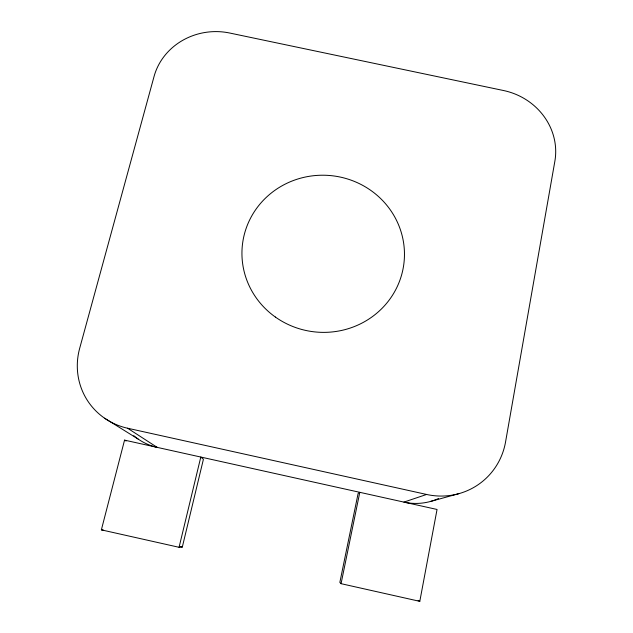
<?xml version="1.0" encoding="UTF-8"?>
<svg xmlns="http://www.w3.org/2000/svg" width="633" height="633" viewBox="0 0 633 633"><rect width="100%" height="100%" fill="white"/><g stroke="black" fill="none" stroke-linecap="round" stroke-linejoin="round"><path stroke-width="0.95" d="M341.06 583.673L359.797 492.324L358.096 493.566L339.85 582.407L341.06 583.673L419.798 601.35L437.047 509.462L124.551 440.133L101.367 529.861L179.06 547.3L182.32 547.047L203.422 459.241L200.803 457.05L179.06 547.3M133.777 435.686A56.147 54.493 -38.8 0 0 157.19 447.373L127.589 428.225A67.873 65.421 -34.2 0 1 79.655 348.403L154.072 76.419A62.983 58.489 -5.2 0 1 229.708 33.027L503.591 90.535A63.601 59.273 19.7 0 1 554.864 161.233L505.561 441.929A68.419 66.505 51.4 0 1 426.595 494.46L403.901 502.111A56.551 55.206 57.3 0 0 438.503 498.535M430.456 501.463L458.79 493.677M101.367 529.861L103.163 529.94M127.589 428.225L426.595 494.46M180.405 546.619L182.32 547.047M418.096 600.472L419.798 601.35M124.551 440.133L126.109 441.011M104.572 418.191L138.144 439.065M275.355 317.03A81.293 78.563 5.2 0 0 404.012 262.584A81.293 78.563 5.2 0 0 290.238 181.774A81.293 78.563 5.2 0 0 275.355 317.03"/></g></svg>
